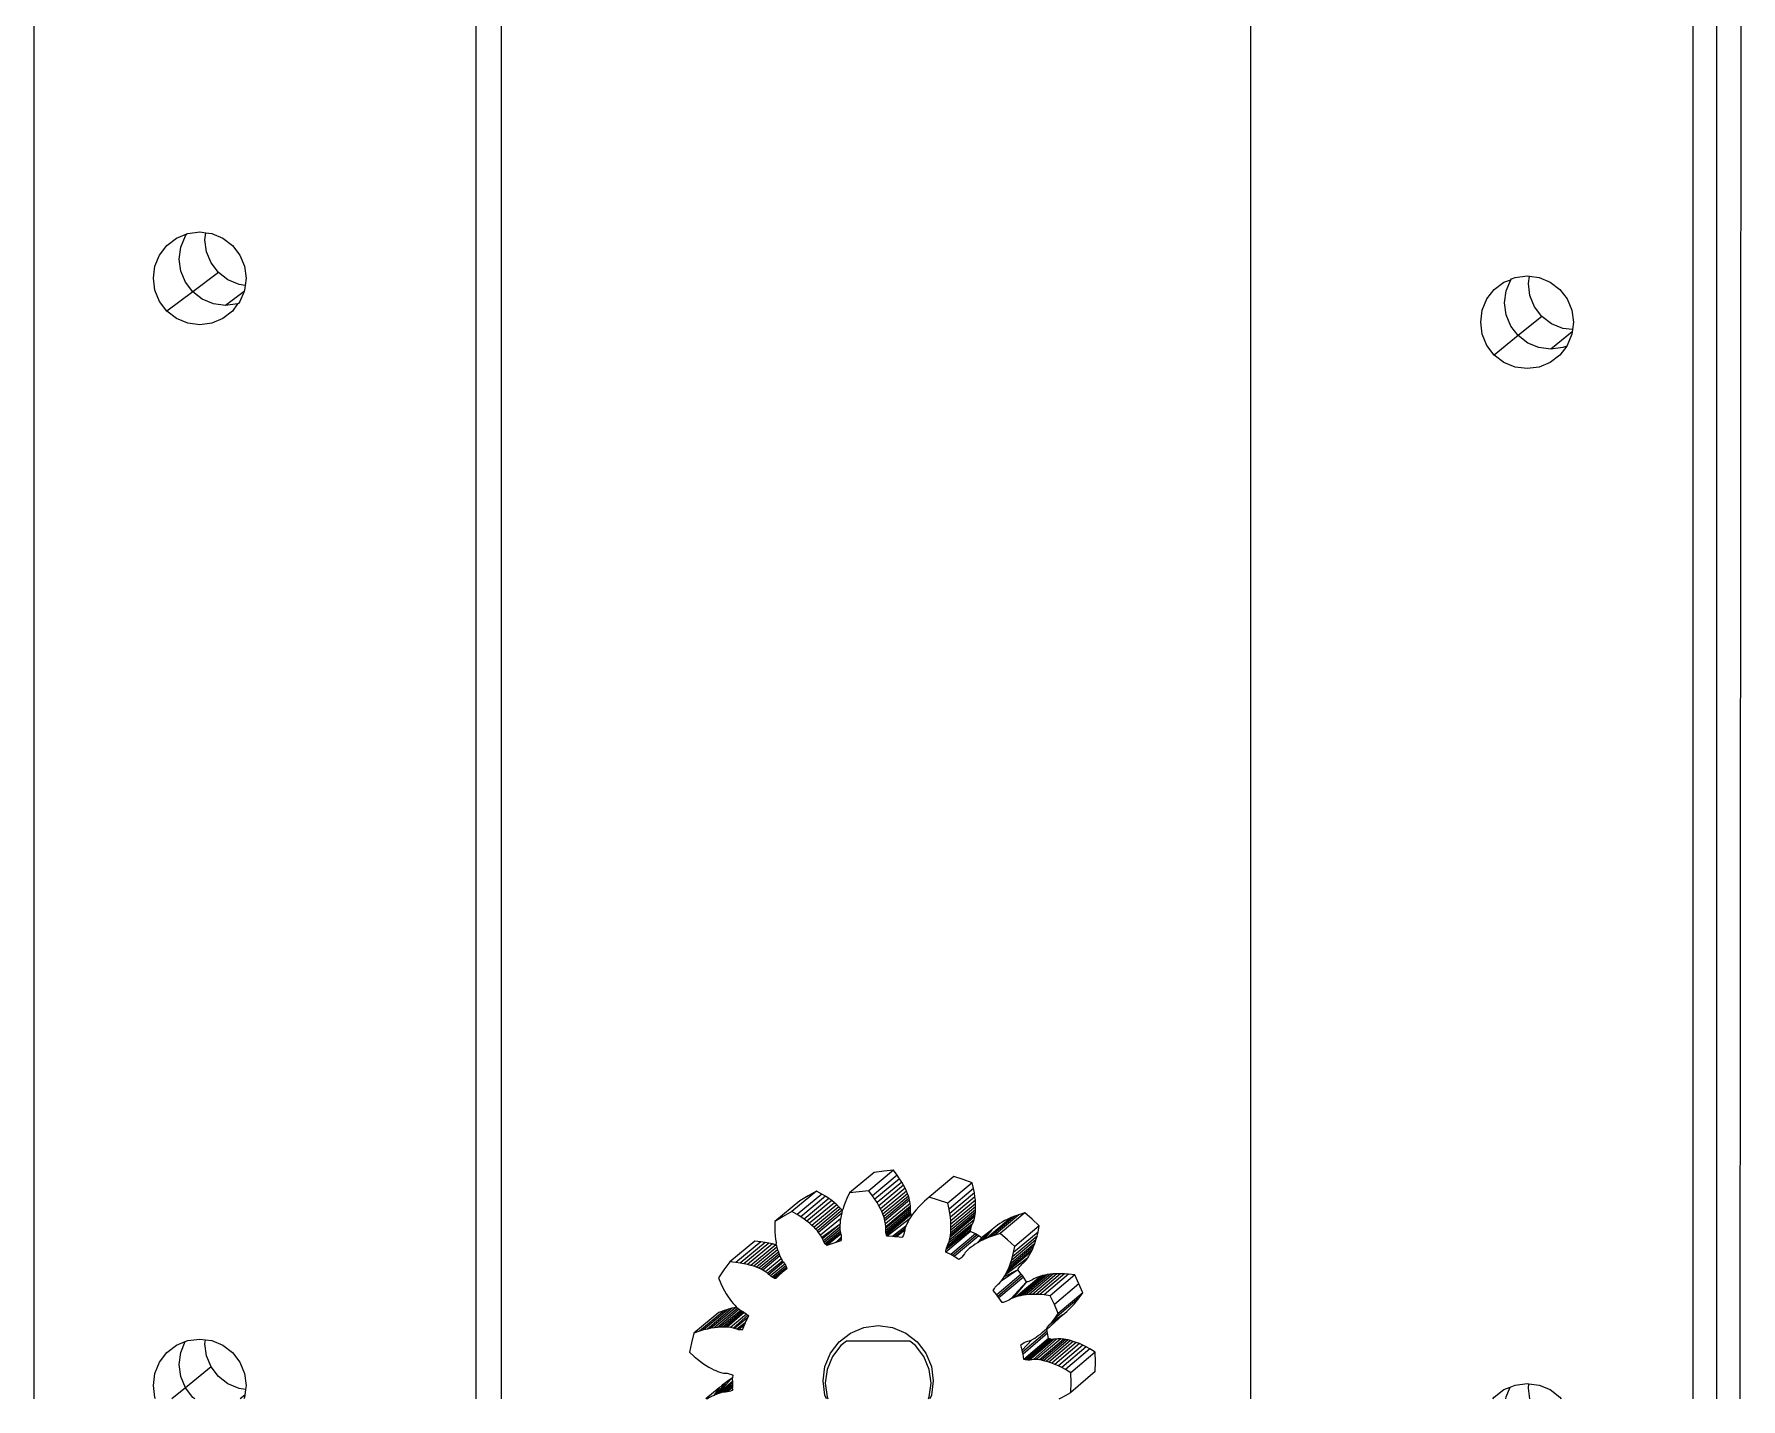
# Model space of a CAD drawing. Header units: millimetres. Extents: x -1110 to 413, y -747 to 380.
# Drawn here: x -930.3 to -841.6, y -747.4 to -676.6 of the extents above; entities that cross this region are included whole.
import ezdxf

# ---------------------------------------------------------------- set-up
doc = ezdxf.new("R2010")
doc.units = ezdxf.units.MM

msp = doc.modelspace()

# ---------------------------------------------------------------- linework, layer by layer
for p, q in [((-907.325, -634.201), (-907.325, -747.44)), ((-842.892, -635.535), (-842.892, -747.44)), ((-844.116, -636.458), (-844.116, -747.44)), ((-867.063, -747.44), (-867.063, -662.7)), ((-906.01, -663.413), (-906.01, -747.44)), ((-930.263, -747.44), (-930.263, -672.412)), ((-841.619, -672.755), (-841.671, -747.44)), ((-922.865, -687.183), (-922.325, -686.959)), ((-922.408, -687.067), (-922.325, -686.959)), ((-922.325, -686.959), (-922.284, -686.942)), ((-922.284, -686.942), (-921.661, -686.86)), ((-921.661, -686.86), (-921.346, -686.902)), ((-921.395, -687.274), (-921.346, -686.902)), ((-921.346, -686.902), (-921.038, -686.942)), ((-921.038, -686.942), (-920.457, -687.183)), ((-923.747, -688.064), (-923.364, -687.566)), ((-923.364, -687.566), (-922.865, -687.183)), ((-922.73, -688.27), (-922.648, -687.647)), ((-922.648, -687.647), (-922.408, -687.067)), ((-921.313, -687.895), (-921.395, -687.274)), ((-920.457, -687.183), (-919.958, -687.566)), ((-919.958, -687.566), (-919.575, -688.064)), ((-924.07, -689.269), (-923.988, -688.645)), ((-923.988, -688.645), (-923.747, -688.064)), ((-922.648, -688.892), (-922.73, -688.27)), ((-921.073, -688.475), (-921.313, -687.895)), ((-920.692, -688.972), (-921.073, -688.475)), ((-919.575, -688.064), (-919.335, -688.645)), ((-919.335, -688.645), (-919.253, -689.269)), ((-923.988, -689.892), (-924.07, -689.269)), ((-922.408, -689.472), (-922.648, -688.892)), ((-922.026, -689.97), (-922.408, -689.472)), ((-920.692, -688.972), (-922.026, -689.97)), ((-920.194, -689.354), (-920.692, -688.972)), ((-919.615, -689.594), (-920.194, -689.354)), ((-919.301, -689.635), (-919.615, -689.594)), ((-919.301, -689.635), (-919.335, -689.892)), ((-919.253, -689.269), (-919.301, -689.635)), ((-854.425, -689.845), (-853.926, -689.462)), ((-853.926, -689.462), (-853.568, -689.343)), ((-853.808, -689.923), (-853.568, -689.343)), ((-853.568, -689.343), (-853.536, -689.301)), ((-853.536, -689.301), (-853.344, -689.222)), ((-853.344, -689.222), (-852.721, -689.139)), ((-852.721, -689.139), (-852.603, -689.155)), ((-852.654, -689.546), (-852.603, -689.155)), ((-852.572, -690.168), (-852.654, -689.546)), ((-852.603, -689.155), (-852.097, -689.222)), ((-852.097, -689.222), (-851.516, -689.462)), ((-851.516, -689.462), (-851.017, -689.845)), ((-923.747, -690.473), (-923.988, -689.892)), ((-923.364, -690.972), (-923.747, -690.473)), ((-922.026, -689.97), (-923.364, -690.972)), ((-921.528, -690.353), (-922.026, -689.97)), ((-920.948, -690.593), (-921.528, -690.353)), ((-919.358, -689.949), (-920.325, -690.675)), ((-919.575, -690.473), (-919.651, -690.571)), ((-919.358, -689.949), (-919.575, -690.473)), ((-919.335, -689.892), (-919.358, -689.949)), ((-855.048, -690.925), (-854.807, -690.344)), ((-854.807, -690.344), (-854.425, -689.845)), ((-853.89, -690.546), (-853.808, -689.923)), ((-852.332, -690.748), (-852.572, -690.168)), ((-851.017, -689.845), (-850.634, -690.344)), ((-850.634, -690.344), (-850.393, -690.925)), ((-922.865, -691.354), (-923.364, -690.972)), ((-922.284, -691.595), (-922.865, -691.354)), ((-920.457, -691.354), (-921.038, -691.595)), ((-920.325, -690.675), (-920.948, -690.593)), ((-919.958, -690.972), (-920.457, -691.354)), ((-919.703, -690.593), (-920.325, -690.675)), ((-919.703, -690.593), (-919.958, -690.972)), ((-919.651, -690.571), (-919.703, -690.593)), ((-855.13, -691.549), (-855.048, -690.925)), ((-853.808, -691.169), (-853.89, -690.546)), ((-853.568, -691.749), (-853.808, -691.169)), ((-851.951, -691.245), (-853.186, -692.247)), ((-851.951, -691.245), (-852.332, -690.748)), ((-851.453, -691.627), (-851.951, -691.245)), ((-850.393, -690.925), (-850.311, -691.549)), ((-921.661, -691.677), (-922.284, -691.595)), ((-921.038, -691.595), (-921.661, -691.677)), ((-855.048, -692.173), (-855.13, -691.549)), ((-854.807, -692.754), (-855.048, -692.173)), ((-853.186, -692.247), (-854.425, -693.253)), ((-853.186, -692.247), (-853.568, -691.749)), ((-852.687, -692.63), (-853.186, -692.247)), ((-850.377, -692.051), (-851.484, -692.952)), ((-850.874, -691.867), (-851.453, -691.627)), ((-850.362, -691.934), (-850.874, -691.867)), ((-850.393, -692.173), (-850.634, -692.754)), ((-850.377, -692.051), (-850.393, -692.173)), ((-850.362, -691.934), (-850.377, -692.051)), ((-850.311, -691.549), (-850.362, -691.934)), ((-854.425, -693.253), (-854.807, -692.754)), ((-852.107, -692.87), (-852.687, -692.63)), ((-851.484, -692.952), (-852.107, -692.87)), ((-850.862, -692.87), (-851.484, -692.952)), ((-850.659, -692.786), (-851.017, -693.253)), ((-850.659, -692.786), (-850.862, -692.87)), ((-850.634, -692.754), (-850.659, -692.786)), ((-853.926, -693.636), (-854.425, -693.253)), ((-853.344, -693.876), (-853.926, -693.636)), ((-852.721, -693.958), (-853.344, -693.876)), ((-852.097, -693.876), (-852.721, -693.958)), ((-851.516, -693.636), (-852.097, -693.876)), ((-851.017, -693.253), (-851.516, -693.636)), ((-886.634, -735.682), (-887.919, -736.749)), ((-885.626, -735.576), (-886.91, -736.643)), ((-886.131, -735.619), (-886.634, -735.682)), ((-885.626, -735.576), (-886.131, -735.619)), ((-885.435, -735.832), (-885.626, -735.576)), ((-885.435, -735.832), (-886.718, -736.899)), ((-885.311, -736.012), (-886.594, -737.079)), ((-885.203, -736.184), (-886.486, -737.251)), ((-885.108, -736.349), (-886.391, -737.416)), ((-885.028, -736.504), (-886.311, -737.571)), ((-885.311, -736.012), (-885.435, -735.832)), ((-885.203, -736.184), (-885.311, -736.012)), ((-885.108, -736.349), (-885.203, -736.184)), ((-885.028, -736.504), (-885.108, -736.349)), ((-884.959, -736.653), (-885.028, -736.504)), ((-882.501, -735.905), (-883.78, -736.972)), ((-881.537, -736.218), (-882.815, -737.285)), ((-881.466, -736.529), (-882.744, -737.597)), ((-882.016, -736.052), (-882.501, -735.905)), ((-881.537, -736.218), (-882.016, -736.052)), ((-881.466, -736.529), (-881.537, -736.218)), ((-881.426, -736.744), (-881.466, -736.529)), ((-890.5, -737.16), (-891.791, -738.228)), ((-889.623, -736.653), (-890.912, -737.721)), ((-889.344, -736.809), (-890.633, -737.877)), ((-890.066, -736.898), (-890.5, -737.16)), ((-889.158, -736.923), (-890.447, -737.991)), ((-888.988, -737.036), (-890.277, -738.105)), ((-888.835, -737.149), (-890.124, -738.217)), ((-889.623, -736.653), (-890.066, -736.898)), ((-888.699, -737.257), (-889.987, -738.326)), ((-888.575, -737.365), (-889.863, -738.434)), ((-888.468, -737.466), (-889.756, -738.535)), ((-889.344, -736.809), (-889.623, -736.653)), ((-889.158, -736.923), (-889.344, -736.809)), ((-888.988, -737.036), (-889.158, -736.923)), ((-888.835, -737.149), (-888.988, -737.036)), ((-888.699, -737.257), (-888.835, -737.149)), ((-888.575, -737.365), (-888.699, -737.257)), ((-888.468, -737.466), (-888.575, -737.365)), ((-888.376, -737.562), (-888.468, -737.466)), ((-888.207, -737.432), (-888.265, -737.613)), ((-888.137, -737.241), (-888.207, -737.432)), ((-888.053, -737.039), (-888.137, -737.241)), ((-887.919, -736.749), (-888.053, -737.039)), ((-887.415, -736.686), (-887.919, -736.749)), ((-886.91, -736.643), (-887.415, -736.686)), ((-886.718, -736.899), (-886.91, -736.643)), ((-886.594, -737.079), (-886.718, -736.899)), ((-886.486, -737.251), (-886.594, -737.079)), ((-886.391, -737.416), (-886.486, -737.251)), ((-886.311, -737.571), (-886.391, -737.416)), ((-884.959, -736.653), (-886.242, -737.721)), ((-884.902, -736.789), (-886.185, -737.857)), ((-884.857, -736.913), (-886.139, -737.982)), ((-884.82, -737.027), (-886.103, -738.095)), ((-884.792, -737.13), (-886.075, -738.198)), ((-884.758, -737.292), (-886.04, -738.361)), ((-884.741, -737.438), (-886.024, -738.507)), ((-884.902, -736.789), (-884.959, -736.653)), ((-884.857, -736.913), (-884.902, -736.789)), ((-884.82, -737.027), (-884.857, -736.913)), ((-884.792, -737.13), (-884.82, -737.027)), ((-884.758, -737.292), (-884.792, -737.13)), ((-884.741, -737.438), (-884.758, -737.292)), ((-884.746, -737.517), (-884.741, -737.438)), ((-884.321, -737.479), (-884.448, -737.621)), ((-884.179, -737.332), (-884.321, -737.479)), ((-884.021, -737.182), (-884.179, -737.332)), ((-883.78, -736.972), (-884.021, -737.182)), ((-883.294, -737.119), (-883.78, -736.972)), ((-882.815, -737.285), (-883.294, -737.119)), ((-882.744, -737.597), (-882.815, -737.285)), ((-881.426, -736.744), (-882.704, -737.812)), ((-881.397, -736.945), (-882.675, -738.014)), ((-881.378, -737.134), (-882.656, -738.203)), ((-881.368, -737.308), (-882.646, -738.377)), ((-881.365, -737.473), (-882.643, -738.542)), ((-881.397, -736.945), (-881.426, -736.744)), ((-881.378, -737.134), (-881.397, -736.945)), ((-881.368, -737.308), (-881.378, -737.134)), ((-881.369, -737.62), (-881.365, -737.473)), ((-881.365, -737.473), (-881.368, -737.308)), ((-891.791, -738.228), (-891.795, -738.548)), ((-891.356, -737.966), (-891.791, -738.228)), ((-890.912, -737.721), (-891.356, -737.966)), ((-890.633, -737.877), (-890.912, -737.721)), ((-890.447, -737.991), (-890.633, -737.877)), ((-890.277, -738.105), (-890.447, -737.991)), ((-890.124, -738.217), (-890.277, -738.105)), ((-889.987, -738.326), (-890.124, -738.217)), ((-889.863, -738.434), (-889.987, -738.326)), ((-888.376, -737.562), (-889.663, -738.631)), ((-888.296, -737.651), (-889.584, -738.72)), ((-888.317, -737.807), (-889.516, -738.803)), ((-888.375, -738.087), (-889.419, -738.938)), ((-888.409, -738.384), (-889.344, -739.064)), ((-888.409, -738.384), (-889.316, -739.138)), ((-888.409, -738.384), (-888.412, -738.444)), ((-888.406, -738.337), (-888.409, -738.384)), ((-888.394, -738.219), (-888.406, -738.337)), ((-888.375, -738.087), (-888.394, -738.219)), ((-888.296, -737.651), (-888.376, -737.562)), ((-888.348, -737.942), (-888.375, -738.087)), ((-888.317, -737.807), (-888.348, -737.942)), ((-888.311, -737.782), (-888.317, -737.807)), ((-888.296, -737.651), (-888.311, -737.782)), ((-888.265, -737.613), (-888.296, -737.651)), ((-886.242, -737.721), (-886.311, -737.571)), ((-886.185, -737.857), (-886.242, -737.721)), ((-886.139, -737.982), (-886.185, -737.857)), ((-886.103, -738.095), (-886.139, -737.982)), ((-886.075, -738.198), (-886.103, -738.095)), ((-886.04, -738.361), (-886.075, -738.198)), ((-886.024, -738.507), (-886.04, -738.361)), ((-884.746, -737.633), (-886.029, -738.703)), ((-884.746, -737.517), (-886.028, -738.586)), ((-884.738, -737.73), (-886.02, -738.799)), ((-884.723, -737.809), (-886.005, -738.878)), ((-884.704, -737.868), (-885.986, -738.938)), ((-884.812, -738.121), (-885.959, -738.994)), ((-884.92, -738.319), (-884.988, -738.472)), ((-884.871, -738.225), (-884.92, -738.319)), ((-884.812, -738.121), (-884.871, -738.225)), ((-884.741, -738.008), (-884.812, -738.121)), ((-884.746, -737.633), (-884.746, -737.517)), ((-884.738, -737.73), (-884.746, -737.633)), ((-884.679, -737.919), (-884.741, -738.008)), ((-884.723, -737.809), (-884.738, -737.73)), ((-884.704, -737.868), (-884.723, -737.809)), ((-884.679, -737.919), (-884.704, -737.868)), ((-884.658, -737.887), (-884.679, -737.919)), ((-884.559, -737.755), (-884.658, -737.887)), ((-884.448, -737.621), (-884.559, -737.755)), ((-881.522, -738.349), (-882.764, -739.349)), ((-882.704, -737.812), (-882.744, -737.597)), ((-881.442, -738.139), (-882.719, -739.209)), ((-882.675, -738.014), (-882.704, -737.812)), ((-881.407, -737.976), (-882.685, -739.046)), ((-882.656, -738.203), (-882.675, -738.014)), ((-881.391, -737.871), (-882.669, -738.941)), ((-881.378, -737.752), (-882.656, -738.822)), ((-882.646, -738.377), (-882.656, -738.203)), ((-881.369, -737.62), (-882.647, -738.689)), ((-882.643, -738.542), (-882.646, -738.377)), ((-881.57, -738.455), (-881.522, -738.349)), ((-881.522, -738.349), (-881.486, -738.278)), ((-881.486, -738.278), (-881.442, -738.139)), ((-881.442, -738.139), (-881.407, -737.976)), ((-881.407, -737.976), (-881.391, -737.871)), ((-881.391, -737.871), (-881.378, -737.752)), ((-881.378, -737.752), (-881.369, -737.62)), ((-879.515, -738.032), (-880.79, -739.102)), ((-879.326, -737.956), (-880.601, -739.026)), ((-879.12, -737.884), (-880.395, -738.953)), ((-880.113, -738.345), (-880.224, -738.419)), ((-879.988, -738.268), (-880.113, -738.345)), ((-878.815, -737.789), (-880.089, -738.859)), ((-879.844, -738.188), (-879.988, -738.268)), ((-879.688, -738.11), (-879.844, -738.188)), ((-879.515, -738.032), (-879.688, -738.11)), ((-879.326, -737.956), (-879.515, -738.032)), ((-879.12, -737.884), (-879.326, -737.956)), ((-878.815, -737.789), (-879.12, -737.884)), ((-878.432, -738.121), (-878.815, -737.789)), ((-878.062, -738.467), (-878.432, -738.121)), ((-892.835, -739.263), (-894.13, -740.334)), ((-892.517, -739.292), (-892.835, -739.263)), ((-891.795, -738.548), (-891.79, -738.767)), ((-891.79, -738.767), (-891.776, -738.97)), ((-891.776, -738.97), (-891.755, -739.159)), ((-891.755, -739.159), (-891.729, -739.332)), ((-889.756, -738.535), (-889.863, -738.434)), ((-889.663, -738.631), (-889.756, -738.535)), ((-889.584, -738.72), (-889.663, -738.631)), ((-889.516, -738.803), (-889.584, -738.72)), ((-889.419, -738.938), (-889.516, -738.803)), ((-889.344, -739.064), (-889.419, -738.938)), ((-889.316, -739.138), (-889.344, -739.064)), ((-889.269, -739.245), (-889.316, -739.138)), ((-888.412, -738.533), (-889.269, -739.245)), ((-889.222, -739.33), (-889.269, -739.245)), ((-888.408, -738.653), (-889.222, -739.33)), ((-888.398, -738.756), (-889.176, -739.396)), ((-888.377, -738.833), (-889.135, -739.442)), ((-888.366, -738.884), (-889.087, -739.483)), ((-888.341, -739.043), (-888.631, -739.322)), ((-888.339, -739.123), (-888.631, -739.322)), ((-888.357, -739.243), (-888.631, -739.322)), ((-888.412, -738.444), (-888.412, -738.533)), ((-888.412, -738.533), (-888.412, -738.61)), ((-888.412, -738.61), (-888.408, -738.653)), ((-888.408, -738.653), (-888.398, -738.756)), ((-888.398, -738.756), (-888.377, -738.833)), ((-888.377, -738.833), (-888.366, -738.884)), ((-888.366, -738.884), (-888.353, -738.947)), ((-888.345, -739.186), (-888.357, -739.243)), ((-888.353, -738.947), (-888.341, -739.043)), ((-888.339, -739.123), (-888.345, -739.186)), ((-888.341, -739.043), (-888.339, -739.123)), ((-886.029, -738.703), (-886.028, -738.586)), ((-886.02, -738.799), (-886.029, -738.703)), ((-886.028, -738.586), (-886.024, -738.507)), ((-886.005, -738.878), (-886.02, -738.799)), ((-885.986, -738.938), (-886.005, -738.878)), ((-885.959, -738.994), (-885.986, -738.938)), ((-885.678, -739.011), (-885.959, -738.994)), ((-884.988, -738.472), (-885.678, -739.011)), ((-885.578, -739.021), (-885.678, -739.011)), ((-885.034, -738.611), (-885.578, -739.021)), ((-885.477, -739.032), (-885.578, -739.021)), ((-885.046, -738.689), (-885.477, -739.032)), ((-885.195, -739.072), (-885.477, -739.032)), ((-885.16, -739.024), (-885.195, -739.072)), ((-885.129, -738.97), (-885.16, -739.024)), ((-885.098, -738.896), (-885.129, -738.97)), ((-885.07, -738.803), (-885.098, -738.896)), ((-885.046, -738.689), (-885.07, -738.803)), ((-885.034, -738.611), (-885.046, -738.689)), ((-884.988, -738.472), (-885.034, -738.611)), ((-881.625, -738.749), (-882.903, -739.82)), ((-881.627, -738.687), (-882.898, -739.695)), ((-881.602, -738.547), (-882.879, -739.617)), ((-881.57, -738.455), (-882.848, -739.526)), ((-882.764, -739.349), (-882.719, -739.209)), ((-882.719, -739.209), (-882.685, -739.046)), ((-882.685, -739.046), (-882.669, -738.941)), ((-882.669, -738.941), (-882.656, -738.822)), ((-882.656, -738.822), (-882.647, -738.689)), ((-881.375, -738.879), (-882.653, -739.95)), ((-882.647, -738.689), (-882.643, -738.542)), ((-881.288, -738.929), (-882.565, -740)), ((-881.201, -738.98), (-882.478, -740.051)), ((-881.627, -738.687), (-881.62, -738.625)), ((-881.625, -738.749), (-881.627, -738.687)), ((-881.375, -738.879), (-881.625, -738.749)), ((-881.62, -738.625), (-881.602, -738.547)), ((-881.602, -738.547), (-881.57, -738.455)), ((-881.288, -738.929), (-881.375, -738.879)), ((-881.201, -738.98), (-881.288, -738.929)), ((-881.051, -739.073), (-881.264, -739.338)), ((-881.12, -739.258), (-881.264, -739.338)), ((-881.051, -739.073), (-881.201, -738.98)), ((-880.527, -738.667), (-881.12, -739.258)), ((-880.964, -739.18), (-881.12, -739.258)), ((-880.527, -738.667), (-881.051, -739.073)), ((-880.527, -738.667), (-880.964, -739.18)), ((-880.79, -739.102), (-880.964, -739.18)), ((-880.601, -739.026), (-880.79, -739.102)), ((-880.395, -738.953), (-880.601, -739.026)), ((-880.403, -738.556), (-880.527, -738.667)), ((-880.32, -738.489), (-880.403, -738.556)), ((-880.089, -738.859), (-880.395, -738.953)), ((-880.224, -738.419), (-880.32, -738.489)), ((-879.706, -739.191), (-880.089, -738.859)), ((-879.335, -739.538), (-879.706, -739.191)), ((-878.231, -739.189), (-879.504, -740.26)), ((-878.175, -738.993), (-879.448, -740.064)), ((-878.124, -738.78), (-879.397, -739.851)), ((-878.062, -738.467), (-879.335, -739.538)), ((-878.29, -739.369), (-878.231, -739.189)), ((-878.231, -739.189), (-878.175, -738.993)), ((-878.175, -738.993), (-878.124, -738.78)), ((-878.124, -738.78), (-878.062, -738.467)), ((-892.517, -739.292), (-893.811, -740.363)), ((-892.301, -739.32), (-893.595, -740.392)), ((-892.1, -739.355), (-893.394, -740.427)), ((-891.915, -739.395), (-893.208, -740.467)), ((-891.746, -739.439), (-893.039, -740.511)), ((-891.681, -739.564), (-892.881, -740.559)), ((-891.646, -739.698), (-892.743, -740.608)), ((-891.609, -739.82), (-892.619, -740.658)), ((-892.301, -739.32), (-892.517, -739.292)), ((-891.571, -739.928), (-892.51, -740.707)), ((-891.532, -740.022), (-892.415, -740.755)), ((-892.1, -739.355), (-892.301, -739.32)), ((-891.463, -740.167), (-892.271, -740.838)), ((-891.915, -739.395), (-892.1, -739.355)), ((-891.746, -739.439), (-891.915, -739.395)), ((-891.729, -739.332), (-891.746, -739.439)), ((-891.706, -739.451), (-891.746, -739.439)), ((-891.746, -739.439), (-891.698, -739.493)), ((-891.698, -739.493), (-891.681, -739.564)), ((-891.681, -739.564), (-891.664, -739.637)), ((-891.664, -739.637), (-891.646, -739.698)), ((-891.646, -739.698), (-891.627, -739.765)), ((-891.627, -739.765), (-891.609, -739.82)), ((-891.609, -739.82), (-891.59, -739.878)), ((-891.59, -739.878), (-891.571, -739.928)), ((-891.571, -739.928), (-891.552, -739.978)), ((-891.552, -739.978), (-891.532, -740.022)), ((-891.532, -740.022), (-891.484, -740.13)), ((-891.484, -740.13), (-891.463, -740.167)), ((-891.463, -740.167), (-891.412, -740.257)), ((-889.176, -739.396), (-889.222, -739.33)), ((-889.135, -739.442), (-889.176, -739.396)), ((-889.087, -739.483), (-889.135, -739.442)), ((-888.728, -739.352), (-889.087, -739.483)), ((-888.631, -739.322), (-888.728, -739.352)), ((-882.905, -739.757), (-882.898, -739.695)), ((-882.903, -739.82), (-882.905, -739.757)), ((-882.653, -739.95), (-882.903, -739.82)), ((-882.898, -739.695), (-882.879, -739.617)), ((-882.879, -739.617), (-882.848, -739.526)), ((-882.848, -739.526), (-882.8, -739.419)), ((-882.8, -739.419), (-882.764, -739.349)), ((-882.565, -740), (-882.653, -739.95)), ((-882.478, -740.051), (-882.565, -740)), ((-882.236, -740.202), (-882.478, -740.051)), ((-882.185, -740.173), (-882.236, -740.202)), ((-882.135, -740.136), (-882.185, -740.173)), ((-882.077, -740.081), (-882.135, -740.136)), ((-882.013, -740.007), (-882.077, -740.081)), ((-881.945, -739.912), (-882.013, -740.007)), ((-881.902, -739.846), (-881.945, -739.912)), ((-881.803, -739.738), (-881.902, -739.846)), ((-881.679, -739.626), (-881.803, -739.738)), ((-881.596, -739.56), (-881.679, -739.626)), ((-881.5, -739.489), (-881.596, -739.56)), ((-881.389, -739.415), (-881.5, -739.489)), ((-881.264, -739.338), (-881.389, -739.415)), ((-878.659, -740.126), (-879.815, -741.006)), ((-878.479, -739.816), (-879.752, -740.888)), ((-878.416, -739.683), (-879.689, -740.756)), ((-878.352, -739.532), (-879.625, -740.604)), ((-878.29, -739.369), (-879.563, -740.441)), ((-879.504, -740.26), (-879.448, -740.064)), ((-879.448, -740.064), (-879.397, -739.851)), ((-879.397, -739.851), (-879.335, -739.538)), ((-878.757, -740.261), (-878.659, -740.126)), ((-878.659, -740.126), (-878.601, -740.037)), ((-878.601, -740.037), (-878.541, -739.934)), ((-878.541, -739.934), (-878.479, -739.816)), ((-878.479, -739.816), (-878.416, -739.683)), ((-878.416, -739.683), (-878.352, -739.532)), ((-878.352, -739.532), (-878.29, -739.369)), ((-894.436, -740.739), (-894.726, -741.155)), ((-894.13, -740.334), (-894.436, -740.739)), ((-893.811, -740.363), (-894.13, -740.334)), ((-893.595, -740.392), (-893.811, -740.363)), ((-893.394, -740.427), (-893.595, -740.392)), ((-893.208, -740.467), (-893.394, -740.427)), ((-893.039, -740.511), (-893.208, -740.467)), ((-892.881, -740.559), (-893.039, -740.511)), ((-892.743, -740.608), (-892.881, -740.559)), ((-892.619, -740.658), (-892.743, -740.608)), ((-892.51, -740.707), (-892.619, -740.658)), ((-892.415, -740.755), (-892.51, -740.707)), ((-892.271, -740.838), (-892.415, -740.755)), ((-892.151, -740.923), (-892.271, -740.838)), ((-891.387, -740.288), (-892.151, -740.923)), ((-892.096, -740.979), (-892.151, -740.923)), ((-891.339, -740.351), (-892.096, -740.979)), ((-892.009, -741.058), (-892.096, -740.979)), ((-891.273, -740.446), (-892.009, -741.058)), ((-891.932, -741.117), (-892.009, -741.058)), ((-891.227, -740.531), (-891.932, -741.117)), ((-891.189, -740.628), (-891.863, -741.158)), ((-891.545, -741.004), (-891.806, -741.184)), ((-891.545, -741.004), (-891.746, -741.201)), ((-891.471, -740.936), (-891.545, -741.004)), ((-891.395, -740.869), (-891.471, -740.936)), ((-891.412, -740.257), (-891.387, -740.288)), ((-891.177, -740.685), (-891.395, -740.869)), ((-891.387, -740.288), (-891.362, -740.319)), ((-891.362, -740.319), (-891.339, -740.351)), ((-891.339, -740.351), (-891.293, -740.413)), ((-891.293, -740.413), (-891.273, -740.446)), ((-891.273, -740.446), (-891.243, -740.496)), ((-891.243, -740.496), (-891.227, -740.531)), ((-891.227, -740.531), (-891.209, -740.569)), ((-891.209, -740.569), (-891.189, -740.628)), ((-891.189, -740.628), (-891.177, -740.685)), ((-878.997, -740.964), (-880.271, -742.038)), ((-878.937, -741.045), (-880.211, -742.119)), ((-879.172, -740.744), (-880.031, -741.334)), ((-879.172, -740.744), (-879.875, -741.109)), ((-879.875, -741.109), (-879.815, -741.006)), ((-879.815, -741.006), (-879.752, -740.888)), ((-879.752, -740.888), (-879.689, -740.756)), ((-879.689, -740.756), (-879.625, -740.604)), ((-879.625, -740.604), (-879.563, -740.441)), ((-879.563, -740.441), (-879.504, -740.26)), ((-879.172, -740.744), (-879.149, -740.686)), ((-878.997, -740.964), (-879.172, -740.744)), ((-879.149, -740.686), (-879.117, -740.632)), ((-877.874, -741.037), (-879.147, -742.111)), ((-879.117, -740.632), (-879.069, -740.568)), ((-879.069, -740.568), (-879.002, -740.498)), ((-877.758, -741.012), (-879.03, -742.086)), ((-879.002, -740.498), (-878.956, -740.456)), ((-878.937, -741.045), (-878.997, -740.964)), ((-878.915, -740.42), (-878.956, -740.456)), ((-878.879, -741.127), (-878.937, -741.045)), ((-878.915, -740.42), (-878.854, -740.37)), ((-877.627, -740.989), (-878.899, -742.063)), ((-878.854, -740.37), (-878.757, -740.261)), ((-877.481, -740.97), (-878.753, -742.044)), ((-877.317, -740.956), (-878.589, -742.03)), ((-877.143, -740.948), (-878.415, -742.022)), ((-876.953, -740.947), (-878.225, -742.021)), ((-876.75, -740.954), (-878.021, -742.029)), ((-877.874, -741.037), (-877.977, -741.064)), ((-877.758, -741.012), (-877.874, -741.037)), ((-876.532, -740.972), (-877.803, -742.046)), ((-877.627, -740.989), (-877.758, -741.012)), ((-877.481, -740.97), (-877.627, -740.989)), ((-876.215, -741.01), (-877.485, -742.084)), ((-877.317, -740.956), (-877.481, -740.97)), ((-877.143, -740.948), (-877.317, -740.956)), ((-876.953, -740.947), (-877.143, -740.948)), ((-876.75, -740.954), (-876.953, -740.947)), ((-876.532, -740.972), (-876.75, -740.954)), ((-876.215, -741.01), (-876.532, -740.972)), ((-876, -741.468), (-876.215, -741.01)), ((-894.726, -741.155), (-894.6, -741.449)), ((-894.6, -741.449), (-894.506, -741.647)), ((-894.506, -741.647), (-894.411, -741.827)), ((-894.411, -741.827), (-894.315, -741.991)), ((-891.863, -741.158), (-891.932, -741.117)), ((-891.806, -741.184), (-891.863, -741.158)), ((-891.746, -741.201), (-891.806, -741.184)), ((-880.447, -741.818), (-880.423, -741.76)), ((-880.271, -742.038), (-880.447, -741.818)), ((-880.423, -741.76), (-880.391, -741.706)), ((-880.391, -741.706), (-880.343, -741.642)), ((-880.343, -741.642), (-880.277, -741.571)), ((-880.277, -741.571), (-880.189, -741.493)), ((-880.189, -741.493), (-880.128, -741.443)), ((-878.879, -741.127), (-880.153, -742.201)), ((-880.128, -741.443), (-880.031, -741.334)), ((-880.031, -741.334), (-879.932, -741.199)), ((-879.932, -741.199), (-879.875, -741.109)), ((-878.719, -741.363), (-879.543, -742.249)), ((-878.719, -741.363), (-879.409, -742.19)), ((-877.977, -741.064), (-879.25, -742.138)), ((-878.719, -741.363), (-878.879, -741.127)), ((-878.661, -741.357), (-878.719, -741.363)), ((-878.6, -741.344), (-878.661, -741.357)), ((-878.525, -741.317), (-878.6, -741.344)), ((-878.437, -741.276), (-878.525, -741.317)), ((-878.336, -741.217), (-878.437, -741.276)), ((-878.27, -741.174), (-878.336, -741.217)), ((-878.136, -741.116), (-878.27, -741.174)), ((-877.977, -741.064), (-878.136, -741.116)), ((-876, -741.468), (-877.27, -742.543)), ((-875.803, -741.935), (-877.073, -743.011)), ((-875.803, -741.935), (-876, -741.468)), ((-875.987, -742.196), (-875.803, -741.935)), ((-894.198, -742.788), (-895.494, -743.865)), ((-894, -742.738), (-895.296, -743.815)), ((-893.814, -742.7), (-895.11, -743.776)), ((-893.714, -742.731), (-894.938, -743.748)), ((-893.644, -742.789), (-894.774, -743.728)), ((-894.198, -742.788), (-894.407, -742.85)), ((-894.315, -741.991), (-894.221, -742.138)), ((-894.221, -742.138), (-894.127, -742.273)), ((-894, -742.738), (-894.198, -742.788)), ((-894.127, -742.273), (-894.037, -742.39)), ((-894.037, -742.39), (-893.952, -742.492)), ((-893.814, -742.7), (-894, -742.738)), ((-893.952, -742.492), (-893.871, -742.581)), ((-893.871, -742.581), (-893.797, -742.656)), ((-893.758, -742.691), (-893.814, -742.7)), ((-893.797, -742.656), (-893.758, -742.691)), ((-893.758, -742.691), (-893.714, -742.731)), ((-893.714, -742.731), (-893.672, -742.768)), ((-893.672, -742.768), (-893.644, -742.789)), ((-893.644, -742.789), (-893.554, -742.855)), ((-880.211, -742.119), (-880.271, -742.038)), ((-880.153, -742.201), (-880.211, -742.119)), ((-879.993, -742.438), (-880.153, -742.201)), ((-879.935, -742.432), (-879.993, -742.438)), ((-879.874, -742.418), (-879.935, -742.432)), ((-879.798, -742.392), (-879.874, -742.418)), ((-879.71, -742.351), (-879.798, -742.392)), ((-879.609, -742.292), (-879.71, -742.351)), ((-879.543, -742.249), (-879.609, -742.292)), ((-879.409, -742.19), (-879.543, -742.249)), ((-879.25, -742.138), (-879.409, -742.19)), ((-879.147, -742.111), (-879.25, -742.138)), ((-879.03, -742.086), (-879.147, -742.111)), ((-878.899, -742.063), (-879.03, -742.086)), ((-878.753, -742.044), (-878.899, -742.063)), ((-878.589, -742.03), (-878.753, -742.044)), ((-878.415, -742.022), (-878.589, -742.03)), ((-878.225, -742.021), (-878.415, -742.022)), ((-878.021, -742.029), (-878.225, -742.021)), ((-877.803, -742.046), (-878.021, -742.029)), ((-877.485, -742.084), (-877.803, -742.046)), ((-877.27, -742.543), (-877.485, -742.084)), ((-877.073, -743.011), (-877.27, -742.543)), ((-875.987, -742.196), (-877.257, -743.272)), ((-876.621, -742.902), (-876.5, -742.79)), ((-876.5, -742.79), (-876.378, -742.666)), ((-876.378, -742.666), (-876.25, -742.526)), ((-876.25, -742.526), (-876.12, -742.369)), ((-876.12, -742.369), (-875.987, -742.196)), ((-894.709, -742.953), (-896.006, -744.03)), ((-894.407, -742.85), (-895.703, -743.927)), ((-894.628, -743.716), (-894.774, -743.728)), ((-894.407, -742.85), (-894.709, -742.953)), ((-893.554, -742.855), (-894.628, -743.716)), ((-894.494, -743.711), (-894.628, -743.716)), ((-893.484, -742.89), (-894.494, -743.711)), ((-894.375, -743.712), (-894.494, -743.711)), ((-893.427, -742.923), (-894.375, -743.712)), ((-894.269, -743.717), (-894.375, -743.712)), ((-893.383, -742.949), (-894.269, -743.717)), ((-894.103, -743.734), (-894.269, -743.717)), ((-893.265, -743.037), (-894.103, -743.734)), ((-893.2, -743.102), (-893.959, -743.764)), ((-893.202, -743.223), (-893.886, -743.792)), ((-893.332, -743.498), (-893.774, -743.829)), ((-893.373, -743.591), (-893.68, -743.851)), ((-893.554, -742.855), (-893.484, -742.89)), ((-893.484, -742.89), (-893.427, -742.923)), ((-893.476, -743.853), (-893.373, -743.591)), ((-893.427, -742.923), (-893.383, -742.949)), ((-893.383, -742.949), (-893.303, -743.004)), ((-893.332, -743.498), (-893.373, -743.591)), ((-893.291, -743.406), (-893.332, -743.498)), ((-893.303, -743.004), (-893.265, -743.037)), ((-893.202, -743.223), (-893.291, -743.406)), ((-893.265, -743.037), (-893.242, -743.056)), ((-893.242, -743.056), (-893.2, -743.102)), ((-893.166, -743.15), (-893.202, -743.223)), ((-893.2, -743.102), (-893.166, -743.15)), ((-887.167, -743.738), (-886.426, -743.641)), ((-886.426, -743.641), (-885.685, -743.738)), ((-876.837, -743.08), (-877.672, -743.836)), ((-877.648, -743.743), (-877.52, -743.602)), ((-876.837, -743.08), (-877.52, -743.602)), ((-877.52, -743.602), (-877.39, -743.446)), ((-876.837, -743.08), (-877.39, -743.446)), ((-877.39, -743.446), (-877.257, -743.272)), ((-877.257, -743.272), (-877.073, -743.011)), ((-876.837, -743.08), (-876.732, -742.998)), ((-876.732, -742.998), (-876.621, -742.902)), ((-922.865, -744.659), (-922.413, -744.471)), ((-922.648, -745.04), (-922.413, -744.471)), ((-922.413, -744.471), (-922.284, -744.418)), ((-922.284, -744.418), (-921.661, -744.336)), ((-921.661, -744.336), (-921.368, -744.375)), ((-921.395, -744.583), (-921.368, -744.375)), ((-921.313, -745.205), (-921.395, -744.583)), ((-921.368, -744.375), (-921.038, -744.418)), ((-921.038, -744.418), (-920.457, -744.659)), ((-896.121, -744.525), (-896.217, -745.023)), ((-896.006, -744.03), (-896.121, -744.525)), ((-895.703, -743.927), (-896.006, -744.03)), ((-895.494, -743.865), (-895.703, -743.927)), ((-895.296, -743.815), (-895.494, -743.865)), ((-895.11, -743.776), (-895.296, -743.815)), ((-894.938, -743.748), (-895.11, -743.776)), ((-894.774, -743.728), (-894.938, -743.748)), ((-893.959, -743.764), (-894.103, -743.734)), ((-893.886, -743.792), (-893.959, -743.764)), ((-893.774, -743.829), (-893.886, -743.792)), ((-893.68, -743.851), (-893.774, -743.829)), ((-893.6, -743.861), (-893.68, -743.851)), ((-893.538, -743.861), (-893.6, -743.861)), ((-893.476, -743.853), (-893.538, -743.861)), ((-888.906, -745.073), (-888.451, -744.479)), ((-888.451, -744.479), (-887.858, -744.024)), ((-888.068, -744.446), (-888.369, -744.677)), ((-884.784, -744.446), (-888.068, -744.446)), ((-887.858, -744.024), (-887.167, -743.738)), ((-885.685, -743.738), (-884.994, -744.024)), ((-884.994, -744.024), (-884.401, -744.479)), ((-884.483, -744.677), (-884.784, -744.446)), ((-884.401, -744.479), (-883.946, -745.073)), ((-879.015, -744.642), (-878.97, -744.598)), ((-878.97, -744.598), (-878.919, -744.562)), ((-878.438, -744.369), (-878.945, -744.914)), ((-877.651, -743.934), (-878.923, -745.013)), ((-878.919, -744.562), (-878.849, -744.523)), ((-877.631, -744.033), (-878.903, -745.112)), ((-877.581, -744.314), (-878.853, -745.393)), ((-878.849, -744.523), (-878.76, -744.485)), ((-877.525, -744.332), (-878.797, -745.411)), ((-878.76, -744.485), (-878.648, -744.45)), ((-877.464, -744.344), (-878.736, -745.423)), ((-877.384, -744.351), (-878.656, -745.43)), ((-878.648, -744.45), (-878.572, -744.429)), ((-878.572, -744.429), (-878.438, -744.369)), ((-877.288, -744.349), (-878.559, -745.428)), ((-878.438, -744.369), (-878.294, -744.286)), ((-877.171, -744.336), (-878.365, -745.403)), ((-878.294, -744.286), (-878.205, -744.227)), ((-876.947, -744.325), (-878.218, -745.404)), ((-878.205, -744.227), (-878.108, -744.157)), ((-878.108, -744.157), (-878.003, -744.075)), ((-876.782, -744.342), (-878.053, -745.421)), ((-878.003, -744.075), (-877.891, -743.979)), ((-876.677, -744.359), (-877.947, -745.438)), ((-877.891, -743.979), (-877.771, -743.867)), ((-876.56, -744.384), (-877.831, -745.463)), ((-877.771, -743.867), (-877.681, -743.802)), ((-877.672, -743.836), (-877.771, -743.867)), ((-876.431, -744.416), (-877.701, -745.495)), ((-877.681, -743.802), (-877.648, -743.743)), ((-877.672, -743.836), (-877.681, -743.802)), ((-877.651, -743.934), (-877.672, -743.836)), ((-877.631, -744.033), (-877.651, -743.934)), ((-877.581, -744.314), (-877.631, -744.033)), ((-877.525, -744.332), (-877.581, -744.314)), ((-876.29, -744.458), (-877.56, -745.537)), ((-877.464, -744.344), (-877.525, -744.332)), ((-877.384, -744.351), (-877.464, -744.344)), ((-876.134, -744.512), (-877.404, -745.591)), ((-877.288, -744.349), (-877.384, -744.351)), ((-877.171, -744.336), (-877.288, -744.349)), ((-875.972, -744.575), (-877.242, -745.654)), ((-877.094, -744.324), (-877.171, -744.336)), ((-876.947, -744.325), (-877.094, -744.324)), ((-876.782, -744.342), (-876.947, -744.325)), ((-876.677, -744.359), (-876.782, -744.342)), ((-876.56, -744.384), (-876.677, -744.359)), ((-876.431, -744.416), (-876.56, -744.384)), ((-876.29, -744.458), (-876.431, -744.416)), ((-876.134, -744.512), (-876.29, -744.458)), ((-875.972, -744.575), (-876.134, -744.512)), ((-875.798, -744.652), (-875.972, -744.575)), ((-923.747, -745.54), (-923.364, -745.041)), ((-923.364, -745.041), (-922.865, -744.659)), ((-922.73, -745.662), (-922.648, -745.04)), ((-921.073, -745.784), (-921.313, -745.205)), ((-920.457, -744.659), (-919.958, -745.041)), ((-919.958, -745.041), (-919.575, -745.54)), ((-896.217, -745.023), (-895.982, -745.24)), ((-895.982, -745.24), (-895.816, -745.382)), ((-895.816, -745.382), (-895.656, -745.508)), ((-889.192, -745.763), (-888.906, -745.073)), ((-888.806, -745.246), (-889.081, -745.909)), ((-888.369, -744.677), (-888.806, -745.246)), ((-884.046, -745.246), (-884.483, -744.677)), ((-883.772, -745.909), (-884.046, -745.246)), ((-883.946, -745.073), (-883.66, -745.763)), ((-878.945, -744.914), (-879.015, -744.642)), ((-878.923, -745.013), (-878.945, -744.914)), ((-878.903, -745.112), (-878.923, -745.013)), ((-878.853, -745.393), (-878.903, -745.112)), ((-878.797, -745.411), (-878.853, -745.393)), ((-878.736, -745.423), (-878.797, -745.411)), ((-878.656, -745.43), (-878.736, -745.423)), ((-878.559, -745.428), (-878.656, -745.43)), ((-878.443, -745.415), (-878.559, -745.428)), ((-878.365, -745.403), (-878.443, -745.415)), ((-878.218, -745.404), (-878.365, -745.403)), ((-878.053, -745.421), (-878.218, -745.404)), ((-877.947, -745.438), (-878.053, -745.421)), ((-877.831, -745.463), (-877.947, -745.438)), ((-877.701, -745.495), (-877.831, -745.463)), ((-875.798, -744.652), (-877.068, -745.731)), ((-875.616, -744.741), (-876.885, -745.821)), ((-875.424, -744.846), (-876.693, -745.925)), ((-875.15, -745.009), (-876.418, -746.089)), ((-875.616, -744.741), (-875.798, -744.652)), ((-875.424, -744.846), (-875.616, -744.741)), ((-875.15, -745.009), (-875.424, -744.846)), ((-875.14, -745.516), (-875.15, -745.009)), ((-924.07, -746.744), (-923.988, -746.121)), ((-923.988, -746.121), (-923.747, -745.54)), ((-922.648, -746.285), (-922.73, -745.662)), ((-922.408, -746.865), (-922.648, -746.285)), ((-921.073, -745.784), (-922.408, -746.865)), ((-920.692, -746.281), (-921.073, -745.784)), ((-920.194, -746.663), (-920.692, -746.281)), ((-919.575, -745.54), (-919.335, -746.121)), ((-919.335, -746.121), (-919.253, -746.744)), ((-895.656, -745.508), (-895.502, -745.619)), ((-895.502, -745.619), (-895.356, -745.715)), ((-895.356, -745.715), (-895.215, -745.8)), ((-895.215, -745.8), (-895.086, -745.87)), ((-895.086, -745.87), (-894.966, -745.929)), ((-894.966, -745.929), (-894.857, -745.977)), ((-894.857, -745.977), (-894.757, -746.016)), ((-894.757, -746.016), (-894.599, -746.067)), ((-894.599, -746.067), (-894.456, -746.099)), ((-894.456, -746.099), (-894.377, -746.103)), ((-894.377, -746.103), (-894.26, -746.115)), ((-894.26, -746.115), (-894.165, -746.133)), ((-894.165, -746.133), (-894.088, -746.156)), ((-894.088, -746.156), (-894.031, -746.181)), ((-893.985, -746.351), (-894.06, -746.396)), ((-894.031, -746.181), (-893.981, -746.21)), ((-893.99, -746.496), (-893.985, -746.351)), ((-893.981, -746.21), (-893.985, -746.351)), ((-889.29, -746.504), (-889.192, -745.763)), ((-889.081, -745.909), (-889.174, -746.62)), ((-883.678, -746.62), (-883.772, -745.909)), ((-883.66, -745.763), (-883.563, -746.504)), ((-877.56, -745.537), (-877.701, -745.495)), ((-877.404, -745.591), (-877.56, -745.537)), ((-877.242, -745.654), (-877.404, -745.591)), ((-877.068, -745.731), (-877.242, -745.654)), ((-876.885, -745.821), (-877.068, -745.731)), ((-876.693, -745.925), (-876.885, -745.821)), ((-876.418, -746.089), (-876.693, -745.925)), ((-875.15, -746.022), (-876.418, -747.104)), ((-876.408, -746.596), (-876.418, -746.089)), ((-875.15, -746.022), (-875.14, -745.516)), ((-923.988, -747.368), (-924.07, -746.744)), ((-922.408, -746.865), (-923.119, -747.44)), ((-922.026, -747.363), (-922.408, -746.865)), ((-919.615, -746.903), (-920.194, -746.663)), ((-919.279, -746.947), (-919.615, -746.903)), ((-919.319, -747.249), (-919.554, -747.44)), ((-919.319, -747.249), (-919.335, -747.368)), ((-919.279, -746.947), (-919.319, -747.249)), ((-919.253, -746.744), (-919.279, -746.947)), ((-894.686, -746.87), (-895.368, -747.44)), ((-894.966, -747.264), (-895.086, -747.323)), ((-894.686, -746.87), (-894.966, -747.264)), ((-894.857, -747.216), (-894.966, -747.264)), ((-894.36, -746.602), (-894.857, -747.216)), ((-894.757, -747.177), (-894.857, -747.216)), ((-894.06, -746.396), (-894.757, -747.177)), ((-893.99, -746.536), (-894.757, -747.177)), ((-894.599, -747.126), (-894.757, -747.177)), ((-894.52, -746.728), (-894.686, -746.87)), ((-893.991, -746.596), (-894.599, -747.126)), ((-894.456, -747.094), (-894.599, -747.126)), ((-894.36, -746.602), (-894.52, -746.728)), ((-893.99, -746.697), (-894.456, -747.094)), ((-894.377, -747.09), (-894.456, -747.094)), ((-893.987, -746.765), (-894.377, -747.09)), ((-894.26, -747.078), (-894.377, -747.09)), ((-894.206, -746.491), (-894.36, -746.602)), ((-893.984, -746.847), (-894.26, -747.078)), ((-894.165, -747.06), (-894.26, -747.078)), ((-894.06, -746.396), (-894.206, -746.491)), ((-894.088, -747.037), (-894.165, -747.06)), ((-894.031, -747.012), (-894.088, -747.037)), ((-893.979, -746.946), (-894.031, -747.012)), ((-893.978, -746.979), (-894.031, -747.012)), ((-893.99, -746.536), (-893.991, -746.596)), ((-893.991, -746.596), (-893.99, -746.697)), ((-893.99, -746.496), (-893.99, -746.536)), ((-893.99, -746.697), (-893.987, -746.765)), ((-893.987, -746.765), (-893.984, -746.847)), ((-893.978, -746.979), (-893.984, -746.847)), ((-889.192, -747.245), (-889.29, -746.504)), ((-889.112, -747.44), (-889.192, -747.245)), ((-889.174, -746.62), (-889.081, -747.331)), ((-883.772, -747.331), (-883.678, -746.62)), ((-883.66, -747.245), (-883.741, -747.44)), ((-883.563, -746.504), (-883.66, -747.245)), ((-876.693, -747.268), (-876.418, -747.104)), ((-876.418, -747.104), (-876.408, -746.596)), ((-854.425, -747.346), (-853.926, -746.963)), ((-853.926, -746.963), (-853.595, -746.826)), ((-853.808, -747.34), (-853.595, -746.826)), ((-853.595, -746.826), (-853.344, -746.722)), ((-853.344, -746.722), (-852.721, -746.64)), ((-852.721, -746.64), (-852.624, -746.653)), ((-852.654, -746.88), (-852.624, -746.653)), ((-852.58, -747.44), (-852.654, -746.88)), ((-852.624, -746.653), (-852.097, -746.722)), ((-852.097, -746.722), (-851.516, -746.963)), ((-851.516, -746.963), (-851.017, -747.346)), ((-923.958, -747.44), (-923.988, -747.368)), ((-921.925, -747.44), (-922.026, -747.363)), ((-919.335, -747.368), (-919.365, -747.44)), ((-895.294, -747.44), (-895.342, -747.44)), ((-895.215, -747.393), (-895.294, -747.44)), ((-895.086, -747.323), (-895.215, -747.393)), ((-889.081, -747.331), (-889.035, -747.44)), ((-883.817, -747.44), (-883.772, -747.331)), ((-877.024, -747.44), (-876.885, -747.372)), ((-876.885, -747.372), (-876.693, -747.268)), ((-854.497, -747.44), (-854.425, -747.346)), ((-853.822, -747.44), (-853.808, -747.34)), ((-851.017, -747.346), (-850.945, -747.44))]:
    msp.add_line(p, q)

doc.saveas('drawing.dxf')
